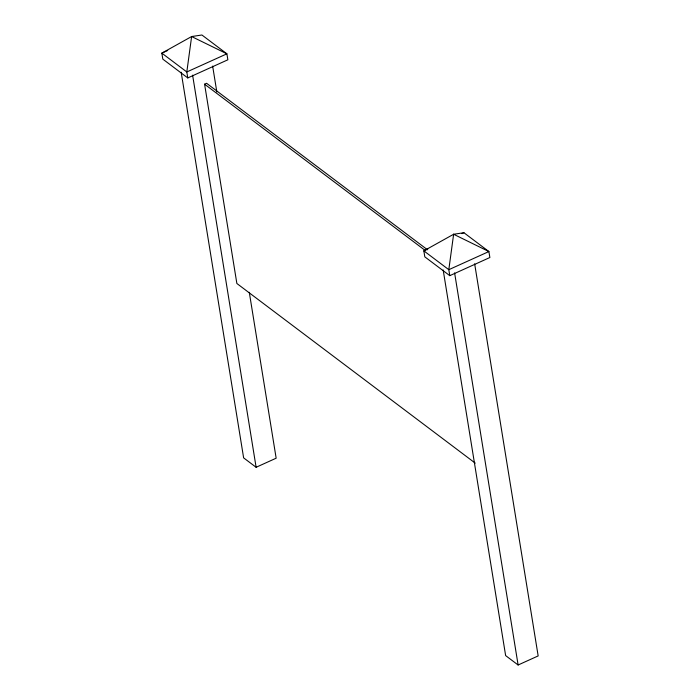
<?xml version="1.0" encoding="UTF-8"?>
<svg xmlns="http://www.w3.org/2000/svg" width="700" height="700" viewBox="0 0 700 700"><rect width="100%" height="100%" fill="white"/><g stroke="black" fill="none" stroke-linecap="round" stroke-linejoin="round"><path stroke-width="1.05" d="M167.711 50.488L161.84 53.139L162.811 59.124L187.775 77.936L227.859 59.797L226.896 53.821L201.924 35L191.625 36.54L161.84 53.139L186.812 71.96L187.775 77.936M475.248 463.137L236.862 283.483L204.584 84.192L206.588 83.282L427.516 249.786M427.752 249.095L423.841 250.862L424.812 256.848L449.785 275.66L489.869 257.521L488.898 251.545L463.925 232.724L453.626 234.264L423.841 250.862L448.814 269.684L449.785 275.66M461.974 233.608L463.925 232.724M181.169 72.214L243.626 457.87L256.113 467.276L276.159 458.202L249.287 292.311M443.17 269.938L505.636 655.594L518.114 665L538.16 655.926L474.653 263.812M204.584 84.192L425.512 250.688M454.606 272.886L518.114 665M212.643 66.089L216.834 91.945M192.605 75.163L256.113 467.276M191.625 36.54L186.812 71.96L226.896 53.821L191.625 36.54M453.626 234.264L448.814 269.684L488.898 251.545L453.626 234.264"/></g></svg>
